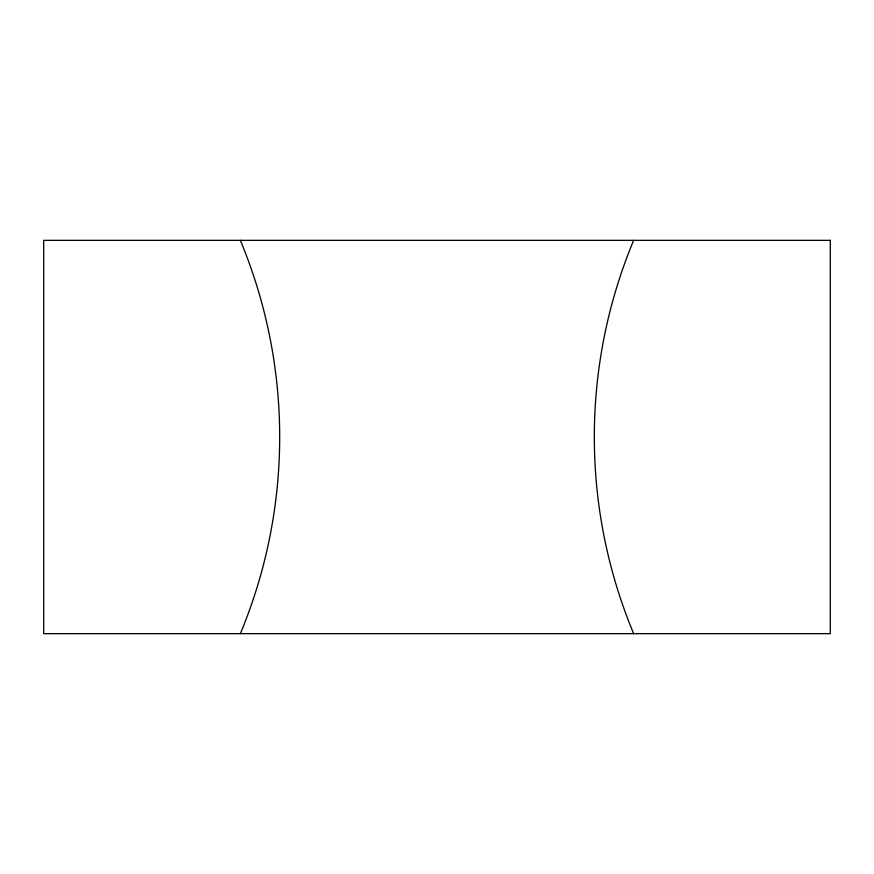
<?xml version="1.0" encoding="UTF-8"?>
<svg xmlns="http://www.w3.org/2000/svg" width="874" height="874" viewBox="0 0 874 874"><rect width="100%" height="100%" fill="white"/><g stroke="black" fill="none" stroke-linecap="round" stroke-linejoin="round"><path stroke-width="1.31" d="M633.65 633.65A511.29 511.29 0 0 1 633.65 240.35M240.35 240.35A511.29 511.29 0 0 1 240.35 633.65M830.3 240.35L43.7 240.35L43.7 633.65L830.3 633.65L830.3 240.35"/></g></svg>
